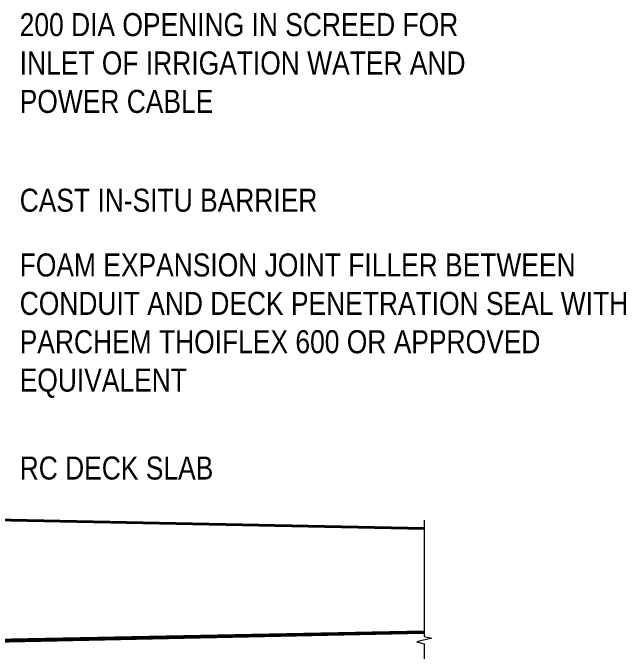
# Model space of a CAD drawing. Header units: metres. Extents: x -1214.1 to -1186.2, y 2 to 26.4.
# Drawn here: x -1195.46 to -1193.791, y 21.798 to 23.531 of the extents above; entities that cross this region are included whole.
import ezdxf

# ---------------------------------------------------------------- set-up
doc = ezdxf.new("R2010")
doc.units = ezdxf.units.M
for name, color, linetype, lineweight in [('A-DETL-GENF', 7, 'Continuous', 9), ('A-FLOR', 7, 'Continuous', 50), ('C-TOPO', 7, 'Continuous', 9), ('G-ANNO-TEXT', 7, 'Continuous', 9)]:
    doc.layers.add(name, color=color, linetype=linetype, lineweight=lineweight)
doc.styles.add('Arial Narrow', font='ARIALN.TTF', dxfattribs={"height": 0.0625})

# ---------------------------------------------------------------- blocks, each defined once
blk = doc.blocks.new('CS_DET_BreakLine_ViewScale1 - CS_Std BreakLine-7512548-DRG-2873252 - SECTION 4')
at = {"layer": 'A-DETL-GENF', "lineweight": 18}
for p, q in [((-1208.5957, 22.1534), (-1208.5957, 21.8384)), ((-1208.5957, 21.8384), (-1208.5757, 21.8334)), ((-1208.5757, 21.8334), (-1208.6157, 21.8234)), ((-1208.6157, 21.8234), (-1208.5957, 21.8184)), ((-1208.5957, 21.8184), (-1208.5957, 21.5034))]:
    blk.add_line(p, q, dxfattribs=at)

msp = doc.modelspace()

# ---------------------------------------------------------------- linework, layer by layer
at = {"layer": 'A-FLOR', "color": 252, "true_color": 0x888888}
msp.add_line((-1194.3441, 21.8496), (-1196.9171, 21.7967), dxfattribs=at)
at = {"layer": 'C-TOPO', "lineweight": 40}
for p, q in [((-1194.3441, 22.1309), (-1195.8092, 22.1605)), ((-1195.8092, 21.8217), (-1194.3441, 21.851))]:
    msp.add_line(p, q, dxfattribs=at)

# ---------------------------------------------------------------- block references
at = {"layer": 'A-DETL-GENF'}
msp.add_blockref('CS_DET_BreakLine_ViewScale1 - CS_Std BreakLine-7512548-DRG-2873252 - SECTION 4', (14.2517, 0), dxfattribs=at)

# ---------------------------------------------------------------- texts
at = {"layer": 'G-ANNO-TEXT', "char_height": 0.0625, "attachment_point": 1, "style": 'Arial Narrow', "bg_fill": 3, "box_fill_scale": 1, "bg_fill_color": 256, "bg_fill_transparency": 0}
for s, insert in [('200 DIA OPENING IN SCREED FOR ', (-1195.4414, 23.5299)), ('INLET OF IRRIGATION WATER AND ', (-1195.4414, 23.4258)), ('POWER CABLE', (-1195.4414, 23.3216)), ('CAST IN-SITU BARRIER', (-1195.4414, 23.0533)), ('FOAM EXPANSION JOINT FILLER BETWEEN ', (-1195.4414, 22.8776)), ('CONDUIT AND DECK PENETRATION SEAL WITH', (-1195.4414, 22.7734)), ('PARCHEM THOIFLEX 600 OR APPROVED ', (-1195.4414, 22.6693)), ('EQUIVALENT', (-1195.4414, 22.5651)), ('RC DECK SLAB', (-1195.4414, 22.3265))]:
    msp.add_mtext(s, dxfattribs=dict(at, insert=insert))

doc.saveas('drawing.dxf')
